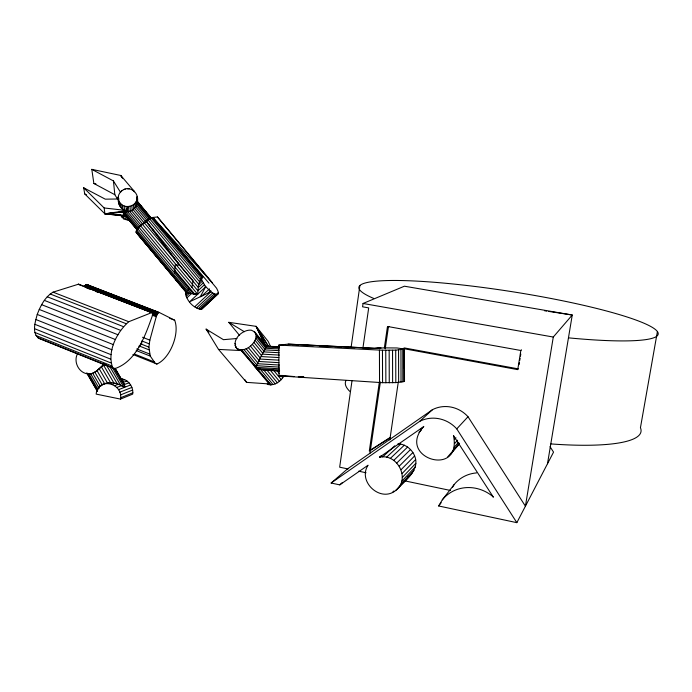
<?xml version="1.0" encoding="UTF-8"?>
<svg xmlns="http://www.w3.org/2000/svg" width="692" height="692" viewBox="0 0 692 692"><rect width="100%" height="100%" fill="white"/><g stroke="black" fill="none" stroke-linecap="round" stroke-linejoin="round"><path stroke-width="1.04" d="M140.389 225.557L197.661 294.273L191.45 293.581L174.557 272.985L175.266 264.647L179.799 265.321L145.917 220.964L138.858 227.132L136.679 229.934L136.203 232.391L186.018 292.24L189.418 293.27L197.661 294.273C198.284 288.495 198.18 281.722 202.125 277.068L202.765 277.12L200.369 279.559L149.55 218.689L145.917 220.964L179.903 265.339L193.103 280.788L191.874 287.336M114.474 368.758L112.727 367.781C106.784 351.925 116.602 332.307 128.764 321.719L151.591 312.672C153.633 312.352 152.404 315.82 151.963 316.85C145.147 336.018 136.004 361.864 114.474 368.758L39.435 338.63C31.27 333.778 35.275 321.797 37.238 314.436C40.482 305.925 44.937 296.937 53.068 292.154L78.585 284.17L79.372 284.723M148.901 347.116L149.853 340.144L156.427 316.028L158.113 312.948L159.125 312.421L174.669 320.223C179.937 333.57 170.154 358.283 156.946 364.027L155.354 363.43L150.276 356.095L148.901 347.116L140.891 343.959M389.812 439.948L398.211 382.572M120.486 399.094C123.487 383.23 97.987 376.362 96.153 394.103L120.486 399.094L132.7 394.12C133.781 386.863 128.046 379.017 120.529 378.749M262.925 342.03L266.048 346.744L256.274 365.679L256.083 367.071L255.097 367.002L241.396 350.636L236.56 348.163L238.697 349.996L241.396 350.636L256.083 367.071L241.664 349.728L239.674 349.624L240.427 350.533L218.516 349.408L206.112 329.115L223.447 339.685L236.975 338.492M351.069 347.566L359.892 285.536M352.012 380.747L339.668 467.195L348.111 468.968M547.493 463.752L572.258 315.016L404.413 286.203L363.049 303.468L362.573 306.807L368.689 307.897L362.954 347.851L369.044 348.396M379.372 382.01L369.294 451.106L390.037 437.828M384.354 347.877L396.974 347.964L404.422 349.062L404.509 381.214L404.024 381.552L395.815 382.615L382.572 382.693L279.04 375.851L278.824 345.109L288.157 344.132L374.917 348.37L384.354 347.877L387.399 327.031L389.042 326.555L388.489 326.46L385.228 348.768M387.952 327.126L388.039 326.563L520.834 350.489L521.483 349.815M369.978 453.234L380.384 381.949M205.204 287.232L205.351 286.228L201.631 279.802L202.125 277.068L152.378 217.513L149.55 218.689L142.145 224.537M548.842 311.426L572.258 315.016L553.289 337.039L525.418 506.189L468.008 416.731A29.704 28.337 44 0 0 432.535 409.638L347.574 468.856L331.131 483.025L339.755 484.867L368.049 465.223C357.349 481.424 380.271 502.868 395.599 490.576C410.866 479.34 397.476 453.018 379.519 457.256L381.05 455.872M398.315 487.972C406.308 479.573 420.208 469.41 414.629 455.924C411.965 449.151 405.304 444.004 397.952 443.806M423.833 426.41C395.314 457.732 462.213 478.769 453.494 435.536L493.387 497.211L492.315 496.095A36.572 34.271 39.4 0 0 442.292 499.858L438.659 505.973L516.846 522.659L553.548 452.118L550.036 446.677M185.629 292.604L186.191 291.998L185.629 292.604C185.932 300.242 193.89 309.004 201.623 309.22L218.179 293.719L218.118 291.496L216.639 288.287L157.456 216.959L152.378 217.513L202.6 276.921M520.834 350.489L517.746 369.632L403.246 348.569L404.292 347.92L518.403 368.897M519.087 364.649L519.433 362.53M519.77 360.411L520.116 358.292M520.453 356.172L520.799 354.053M241.396 350.636L241.664 349.728C250.513 350.264 263.003 334.634 251.36 330.214C242.434 329.063 230.038 340.767 237.313 349.062M657.4 331.572L640.437 427.751A149.827 29.739 9.5 0 1 550.918 443.918M136.999 196.416C138.66 205.896 124.439 210.368 119.673 202.401C114.543 195.265 123.548 185.871 131.143 189.4C142.431 194.288 138.019 212.781 125.641 211.726L104.916 213.828L84.718 193.907L83.663 187.766L105.27 199.166L119.102 198.976M83.663 187.766L104.146 207.963L104.916 213.828L126.956 211.518L128.055 206.588L128.401 211.337M104.146 207.963L126.394 210.498L128.055 206.588L126.956 211.518M137.293 230.099L123.609 213.655L123.505 212.513L125.641 211.726L138.435 227.08M201.441 278.547L202.125 277.068M77.573 353.621C73.188 361.466 78.568 372.737 87.599 373.87C95.02 374.917 99.293 367.582 105.106 364.494M200.23 296.781L205.74 286.73L189.599 301.798L210.896 291.747L214.243 293.866L217.669 294.334M159.368 312.542L86.656 284.438L84.389 286.523L157.006 314.609M267.216 384.155C273.565 386.508 280.502 381.889 283.547 376.422M452.603 487.142L454.099 484.625A34.911 32.853 38.5 0 1 476.58 472.904M438.659 505.973L441.167 502.712M442.292 499.858L454.099 484.625M201.623 309.22L218.179 293.719M450.604 454.125L459.393 443.996M452.758 450.907L459.462 443.191M447.811 456.789L454.644 448.935M456.694 446.574L458.744 444.221M138.772 347.272L141.652 343.639L141.851 340.957L149.161 343.829M454.168 447.274L458.415 442.413M115.175 368.386L124.102 383.965L124.915 386.707L123.747 387.165C117.32 382.494 106.68 380.496 100.323 386.395L92.754 373.308L90.15 373.905M454.765 443.382L457.602 440.19M454.54 439.42L455.959 437.837M331.131 483.025L419.689 421.359A31.097 29.566 45 0 1 456.755 428.884L468.008 416.731M188.008 290.052L189.219 288.763M400.4 484.824L413.98 470.37M395.599 490.576L411.982 473.389M392.381 492.514L393.843 490.965M401.758 481.26L415.286 466.962M402.329 477.437L415.84 463.303M402.095 473.536L415.615 459.574M401.049 469.712L414.629 455.924M399.258 466.148L412.908 452.516M396.784 463L410.546 449.515M393.748 460.405L407.64 447.032M418.963 432.31L421.229 430.156M421.073 429.083L422.578 427.665M390.279 458.467L404.318 445.19M92.624 373.36L96.595 370.947L104.328 363.689M201.623 277.604L201.234 277.976L136.99 200.957M185.421 293.564L186.494 292.56L135.969 231.863M185.586 294.835L187.644 292.906L136.125 231.033M201.631 279.802L199.564 281.739L147.794 219.71M186.122 296.358L189.418 293.27L136.679 229.934M202.194 281.315L198.864 284.429L145.917 220.964M186.883 297.854L191.45 293.581M203.093 283.028L198.301 287.509L144.005 222.4M204.287 284.862L197.895 290.839L142.137 223.957M201.156 296.634L209.486 288.875M207.877 293.529L210.904 290.709M194.772 306.755L210.896 291.747L205.351 286.228M386.534 457.282L400.729 444.074M196.511 307.957L212.634 292.967M198.137 308.831L214.243 293.866M199.564 309.35L215.653 294.411M206.908 303.364L208.43 301.954M214.52 296.297L218.335 292.759M200.749 309.48L216.812 294.567M382.667 456.902L394.76 445.795M117.683 199.279L114.837 194.712L93.87 183.475L91.794 169.341L113.436 180.941L120.477 192.246L121.801 190.637M419.689 421.359L432.535 409.638M339.755 484.867L342.168 482.722M279.317 346.675L266.117 346.251L278.893 346.9M194.556 293.927L138.858 227.132L140.502 225.834M138.858 227.132L143.452 223.533M379.519 457.256L423.513 426.722M370.428 450.129L390.21 437.456M407.839 476.823L409.387 475.888M278.824 345.109L382.46 350.221L395.712 350.143L404.422 349.062M120.65 397.736L132.855 392.779M120.425 394.95L132.639 390.054M119.673 392.243L131.904 387.408M118.419 389.726L130.676 384.934M116.723 387.503L121.705 385.582M124.145 384.64L129.006 382.771M114.656 385.686L118.488 384.224M123.263 382.408L126.982 380.989M112.312 384.345L115.131 383.281M121.532 380.332L121.956 380.704L124.681 379.674M98.454 387.918L99.423 387.555M109.794 383.541L111.749 382.814M120.322 379.605L122.216 378.896M100.21 386.015L100.876 385.764M107.217 383.316L108.497 382.832M102.312 384.579L102.944 384.345M104.682 383.662L105.521 383.351M87.599 373.87L90.661 373.723L99.094 388.29M293.996 376.56L279.04 375.851L282.146 375.401M374.917 348.37L381.024 347.92L375.834 348.344L288.157 344.132M255.097 367.002L257.986 368.706L261.438 369.675L267.856 370.012M279.04 375.851L294.143 376.526M299.532 376.768L303.849 376.967M298.269 376.768L303.606 377.028M292.085 344.625L298.468 344.945M305.925 345.308L313.381 345.671M319.765 345.983L327.221 346.346M334.677 346.718L341.07 347.029M348.517 347.393L354.909 347.704M265.823 347.003L279.559 347.704M265.278 348.223L279.144 348.941M264.5 349.875L279.066 350.645M263.531 351.882L279.084 352.721M262.406 354.148L279.317 355.074M261.187 356.57L278.876 357.574M259.915 359.053L278.72 360.143M258.652 361.466L278.867 362.669M257.441 363.715L279.404 365.047M256.274 365.679L279.17 367.097M120.097 214.598L123.6 218.81L129.049 220.281M255.279 367.296L279.196 368.793M257.986 368.706L279.3 370.056M261.438 369.675L279.629 370.834M264.759 370.116L279.274 371.042M218.516 349.408L246.577 382.373L268.219 383.87L270.892 384.856L256.697 367.798M125.122 215.247L104.916 213.828L126.878 210.558C120.296 210.031 117.432 202.886 118.228 197.047L119.18 204.806M120.754 215.394L104.916 213.828L126.844 216.311L127.138 220.16M122.865 215.601L124.984 215.809L125.295 219.658M239.622 335.49L228.767 322.316L256.066 326.347L268.159 341.381L270.373 346.104M544.587 310.777L546.715 311.097M363.049 303.468L553.289 337.039M358.664 471.183L366.051 472.74M404.05 480.715L450.483 490.464M91.794 169.341L120.832 175.491L134.404 191.468M93.87 183.475L95.954 183.916M86.327 284.447L158.823 312.447M85.946 284.611L158.485 312.628M85.549 284.914L158.113 312.948M85.142 285.346L157.733 313.398M169.661 318.285L174.669 320.223M84.753 285.891L157.361 313.96M78.585 284.17L152.448 312.732M78.205 284.291L152.612 313.052M86.509 287.889L89.519 289.057M95.531 291.384L98.541 292.543M152.716 313.761L156.695 315.301M152.448 314.488L156.427 316.028M152.249 315.206L156.228 316.746M53.068 292.154L128.764 321.719M50.196 293.996L126.117 323.692M47.246 296.781L123.349 326.607M142.535 337.272L149.853 340.144M44.349 300.389L120.598 330.352M41.632 304.67L117.969 334.755M139.101 345.922L149.074 349.858M39.219 309.428L115.599 339.616M136.765 348.924L149.68 354.036M136.212 350.524L150.276 356.095M37.238 314.436L113.6 344.72M134.3 353.993L154.178 361.881M132.916 354.486L156.946 364.027M35.768 319.479L112.052 349.815M34.877 324.306L111.04 354.685M34.6 328.709L110.599 359.096M34.955 332.497L110.737 362.85M35.915 335.482L111.464 365.783M37.429 337.558L112.727 367.781M86.656 284.438L93.42 287.716M84.718 193.907L86.569 194.885M266.472 346.026L267.069 346.346M228.767 322.316L244.319 331.71M134.421 191.84L132.89 190.274M202.765 277.12L152.863 217.47L212.418 282.846L157.456 216.959M121.956 380.704L122.986 381.863M270.892 384.856L255.711 367.737L269.171 383.991L268.928 384.717L268.219 383.87M152.863 217.47L208.958 283.149M206.112 329.115L208.889 332.394M173.701 277.094L136.203 232.391L170.422 273.02M175.777 279.577L177.169 281.237M179.254 283.72L180.638 285.372M264.093 343.699L266.212 346.234L256.066 326.347L268.444 346.138M136.8 200.965L150.977 217.954M136.826 200.922L151.02 218.144M138.426 203.777L140.493 206.242M137.31 202.73L150.233 218.205M137.18 204.14L149.887 219.364M136.644 205.576L148.65 219.961M135.736 206.977L147.249 220.774L145.744 221.786L134.482 208.275M235.012 345.273L236.318 347.765L235.565 346.865M237.944 349.097L238.697 349.996M132.95 209.416L144.221 222.928M131.203 210.351L142.725 224.173M129.326 211.034L141.332 225.454M127.389 211.441L140.113 226.708M234.917 343.448L235.669 344.348M174.142 270.659L194.019 294.515M124.309 212.063L138.365 228.948M137.604 228.611L174.557 272.985M123.505 212.513L137.232 229M124.491 214.295L137.146 229.484M123.271 213.058L137.102 229.657M243.826 349.408L256.914 365.177M260.339 369.294L273.02 384.57M171.798 274.672L173.856 277.146M175.906 279.62L177.282 281.272M179.34 283.746L180.707 285.398M246.067 348.656L257.986 363.058M263.704 369.96L275.208 383.87M248.29 347.522L259.18 360.731M266.878 370.064L277.38 382.78M250.392 346.052L260.434 358.274M269.759 369.606L279.421 381.353M252.277 344.313L261.688 355.792M273.496 370.203L281.246 379.657M255.088 340.334L263.946 351.216M253.869 342.376L262.873 353.404M276.783 370.428L279.447 373.689M280.779 375.315L282.768 377.763M255.884 338.276L264.863 349.322M254.5 331.624L263.946 343.301M255.685 333.916L266.048 346.744M256.23 336.295L265.572 347.808M456.755 428.884L516.846 522.659M244.925 379.709L246.577 382.373M122.519 178.242L120.832 175.491L121.766 177.394M268.366 346.519L256.066 326.347L263.86 343.197M114.967 368.222L124.102 383.965M115.114 369.268L118.323 374.796M119.396 376.647L120.469 378.489M114.197 368.231L124.915 386.707M111.931 366.795L123.747 387.165M109.846 366.656L120.65 385.288M106.334 364.943L117.38 383.991M103.714 365.419L113.998 383.169M101.482 367.019L110.651 382.849M99.224 368.784L107.476 383.022M97.027 370.609L104.613 383.705M94.908 372.253L102.191 384.847M88.732 373.481L98.03 389.553M87.573 373.507L97.65 390.928M87.028 373.144L97.235 390.79M86.76 372.979L97.468 391.49M137.025 201.389L137.284 202.15M113.436 180.941L114.837 194.712M119.673 202.401L120.045 206.475M120.892 203.872L121.256 207.929M121.956 215.722L122.129 217.651M122.415 205.074L122.769 209.122M123.349 215.921L123.6 218.81M124.171 205.948L124.499 209.987M123.47 189.651L125.321 189.02M126.074 206.467L126.394 210.498M127.276 188.76L129.24 188.89M130.01 206.328L130.312 210.792M131.861 205.688L132.137 209.97M133.53 204.694L133.781 208.923M134.94 203.396L135.182 207.695M136.03 201.839L136.272 206.346M136.67 197.765L136.999 204.927M137.085 198.275L137.345 203.509M118.617 201.164L118.695 203.015M379.432 350.1L379.545 382.538M404.197 348.794L404.249 368.04M403.938 349.322L404.024 381.552M402.761 349.572L402.848 381.88M400.945 349.797L401.031 382.174M398.557 349.988L398.653 382.425M395.712 350.143L395.815 382.615M392.537 350.247L392.632 382.745M389.163 350.29L389.267 382.806M385.755 350.282L385.868 382.788M382.46 350.221L382.572 382.693M349.806 391.369A149.827 29.739 9.5 0 1 345.991 380.522M373.663 298.416A151.462 19.333 8.9 0 1 445.259 283.227A151.462 19.333 8.9 0 1 644.918 323.622A151.462 19.333 8.9 0 1 568.573 337.852M149.55 218.689L145.744 221.786L149.55 218.689M184.115 289.515L182.723 287.855L184.141 289.524"/></g></svg>
